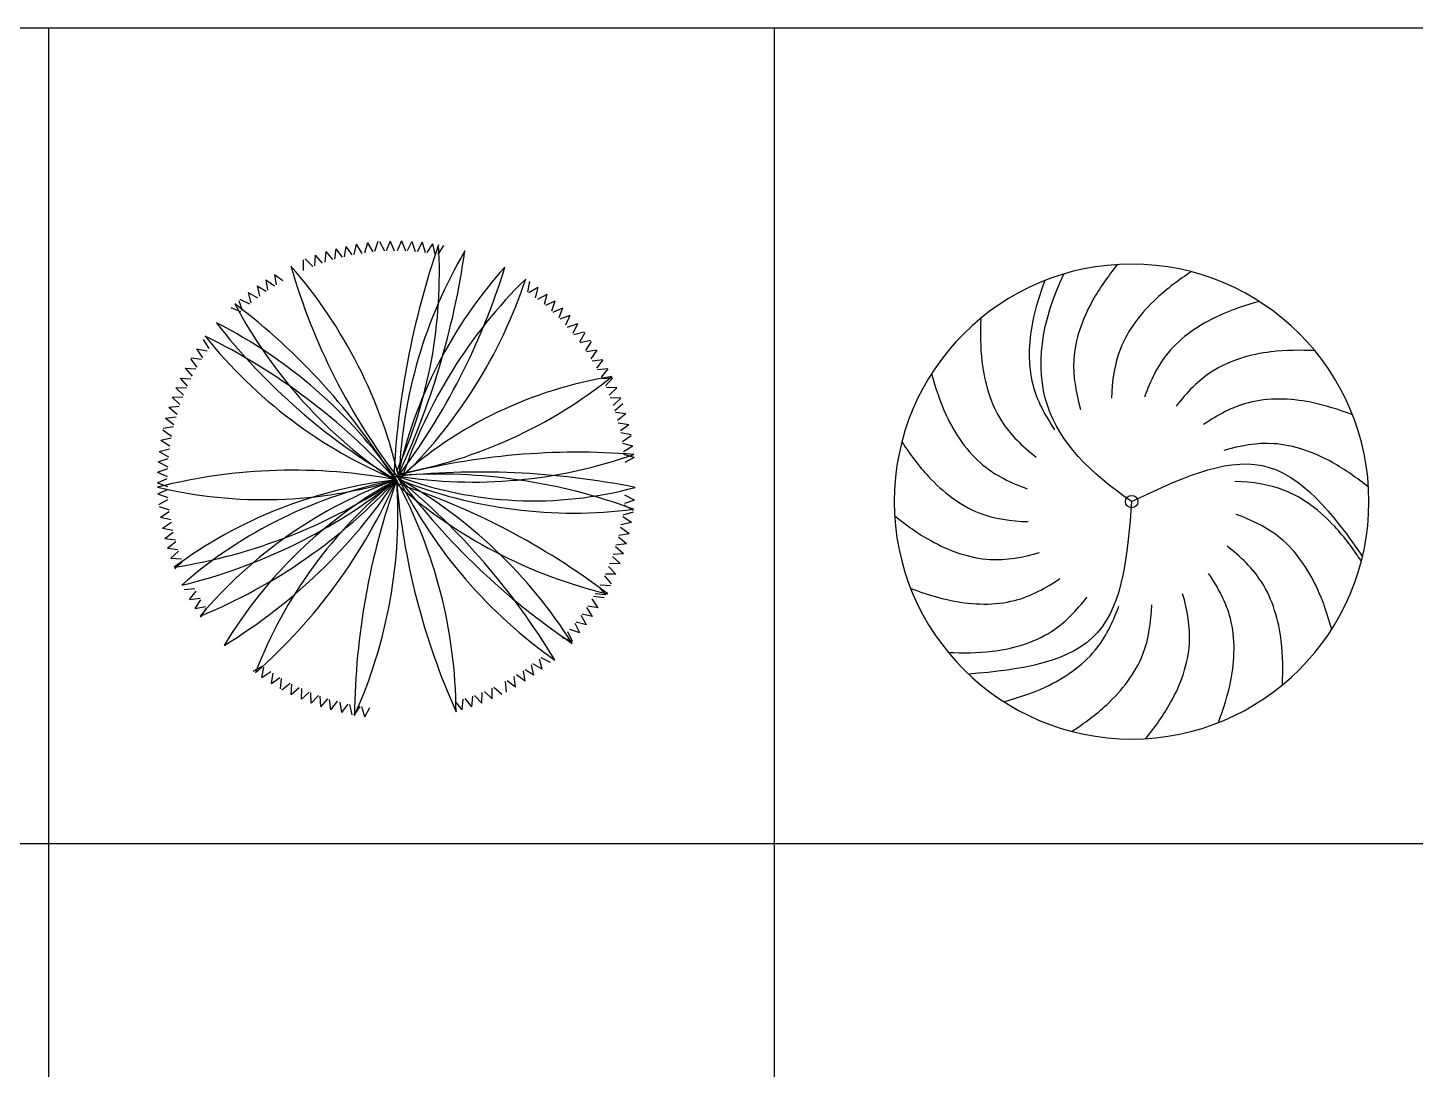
# Model space of a CAD drawing. Header units: millimetres. Extents: x -4017 to 59953, y -688 to 66564.
# Drawn here: x 35047 to 39167, y 44804 to 47895 of the extents above; entities that cross this region are included whole.
import ezdxf

# ---------------------------------------------------------------- set-up
doc = ezdxf.new("R2010")
doc.units = ezdxf.units.MM
doc.layers.add('www.cad-blocks.net', color=7, linetype='Continuous')

# ---------------------------------------------------------------- blocks, each defined once
blk = doc.blocks.new('A$C516926BB')
for p, q in [((0, 38.5194), (62.4121, 38.5194)), ((37.5671, 38.5194), (37.5671, 0)), ((39.7224, 38.5194), (39.7224, 0)), ((0, 36.0983), (62.4121, 36.0983))]:
    blk.add_line(p, q)
blk = doc.blocks.new('A$C2EF26B21')
at = {"color": 0}
for p, q in [((0.59, 1.4023), (0.5827, 1.3719)), ((0.59, 1.4023), (0.6066, 1.3752)), ((0.6232, 1.4071), (0.615, 1.3764)), ((0.6232, 1.4071), (0.6389, 1.3801)), ((0.6543, 1.4102), (0.6442, 1.3806)), ((0.6593, 1.4106), (0.6736, 1.3828)), ((0.6904, 1.4121), (0.6789, 1.3831)), ((0.6904, 1.4121), (0.7031, 1.383)), ((0.7241, 1.4122), (0.7116, 1.383)), ((0.7241, 1.4122), (0.7358, 1.3832)), ((0.7552, 1.4109), (0.7411, 1.383)), ((0.7552, 1.4109), (0.7652, 1.3807)), ((0.7855, 1.4083), (0.7705, 1.3802)), ((0.7855, 1.4083), (0.7946, 1.3784)), ((0.8164, 1.4042), (0.7999, 1.3777)), ((0.8164, 1.4042), (0.8237, 1.3733)), ((0.4679, 1.37), (0.4661, 1.3388)), ((0.4679, 1.37), (0.4891, 1.3464)), ((0.4998, 1.3807), (0.4972, 1.3491)), ((0.4998, 1.3807), (0.52, 1.3569)), ((0.5298, 1.3893), (0.5252, 1.3584)), ((0.5298, 1.3893), (0.5487, 1.3638)), ((0.5594, 1.3963), (0.554, 1.365)), ((0.5594, 1.3963), (0.5774, 1.3709)), ((0.8495, 1.3984), (0.8321, 1.3718)), ((0.4328, 1.3563), (0.4327, 1.325)), ((0.4388, 1.3588), (0.4612, 1.3369)), ((0.2957, 1.2793), (0.3224, 1.2631)), ((0.2957, 1.2793), (0.3032, 1.2484)), ((0.3214, 1.2969), (0.3475, 1.2787)), ((0.3214, 1.2969), (0.3268, 1.2662)), ((0.3472, 1.313), (0.3521, 1.2816)), ((0.3472, 1.313), (0.3725, 1.2946)), ((1.1041, 1.2923), (1.0983, 1.2616)), ((0.2448, 1.2392), (0.2729, 1.2255)), ((0.2688, 1.2591), (0.2965, 1.2433)), ((0.2688, 1.2591), (0.277, 1.2289)), ((1.1296, 1.2744), (1.1027, 1.2586)), ((1.1296, 1.2744), (1.1217, 1.2436)), ((1.1562, 1.2538), (1.1284, 1.2384)), ((1.1562, 1.2538), (1.1477, 1.2238)), ((0.2181, 1.2148), (0.2468, 1.2026)), ((0.241, 1.2359), (0.2508, 1.2062)), ((1.18, 1.2337), (1.1517, 1.2203)), ((1.18, 1.2337), (1.1693, 1.2037)), ((1.2023, 1.213), (1.1733, 1.2001)), ((1.2023, 1.213), (1.1912, 1.1838)), ((1.2242, 1.1909), (1.1949, 1.18)), ((1.2242, 1.1909), (1.211, 1.162)), ((1.2468, 1.1659), (1.2167, 1.1557)), ((1.2468, 1.1659), (1.233, 1.1378)), ((0.1352, 1.1196), (0.1521, 1.0927)), ((1.2666, 1.1418), (1.2364, 1.1337)), ((1.2684, 1.1395), (1.2533, 1.1122)), ((1.2855, 1.1166), (1.255, 1.1099)), ((1.2872, 1.1143), (1.271, 1.0876)), ((0.1161, 1.0919), (0.1472, 1.0857)), ((0.1161, 1.0919), (0.1333, 1.0659)), ((1.3048, 1.0885), (1.274, 1.0832)), ((1.3048, 1.0885), (1.2865, 1.0625)), ((0.0825, 1.0352), (0.1137, 1.0326)), ((0.0825, 1.0352), (0.103, 1.0109)), ((0.0978, 1.0624), (0.1163, 1.0373)), ((0.0995, 1.0655), (0.1305, 1.0614)), ((1.3224, 1.0598), (1.2909, 1.0552)), ((1.3224, 1.0598), (1.3037, 1.0347)), ((1.3374, 1.0325), (1.3063, 1.0301)), ((1.3374, 1.0325), (1.3168, 1.0083)), ((0.0675, 1.0051), (0.0992, 1.0033)), ((0.0675, 1.0051), (0.0883, 0.9818)), ((1.351, 1.0053), (1.3193, 1.0035)), ((1.351, 1.0053), (1.3302, 0.9819)), ((0.0437, 0.9484), (0.0755, 0.9493)), ((0.0437, 0.9484), (0.0664, 0.9269)), ((0.0548, 0.9766), (0.0861, 0.9769)), ((0.0548, 0.9766), (0.0775, 0.9543)), ((1.3636, 0.9768), (1.3324, 0.9771)), ((1.3636, 0.9768), (1.341, 0.9545)), ((0.0336, 0.9189), (0.0647, 0.9219)), ((0.0336, 0.9189), (0.0581, 0.8986)), ((1.3759, 0.9455), (1.3441, 0.9466)), ((1.3759, 0.9455), (1.3531, 0.9241)), ((1.3816, 0.9292), (1.3583, 0.9084)), ((0.0241, 0.8866), (0.0557, 0.8904)), ((0.0241, 0.8866), (0.0487, 0.8673)), ((1.3909, 0.8995), (1.3599, 0.9033)), ((1.3909, 0.8995), (1.3658, 0.8799)), ((1.3994, 0.8669), (1.368, 0.8717)), ((1.3994, 0.8669), (1.3743, 0.8483)), ((0.0098, 0.8208), (0.0402, 0.8281)), ((0.0156, 0.8514), (0.0412, 0.8334)), ((0.0167, 0.8563), (0.0474, 0.8621)), ((1.406, 0.8365), (1.3754, 0.8431)), ((1.4065, 0.8336), (1.3805, 0.8162)), ((0.005, 0.7875), (0.0357, 0.7958)), ((0.005, 0.7875), (0.0321, 0.7718)), ((0.0098, 0.8208), (0.0369, 0.8042)), ((1.4116, 0.8028), (1.3814, 0.8109)), ((1.4116, 0.8028), (1.384, 0.7869)), ((0.002, 0.7564), (0.0316, 0.7665)), ((0.002, 0.7564), (0.0305, 0.7424)), ((1.4155, 0.7694), (1.385, 0.7785)), ((1.4155, 0.7694), (1.388, 0.7545)), ((0, 0.6949), (0.0286, 0.7076)), ((0.0003, 0.7261), (0.0302, 0.737)), ((0.0003, 0.7261), (0.0287, 0.7129)), ((0, 0.6949), (0.0296, 0.6834)), ((0.0012, 0.6613), (0.0299, 0.6749)), ((0.0012, 0.6613), (0.0306, 0.6507)), ((0.0037, 0.6302), (0.031, 0.6454)), ((0.0044, 0.6238), (0.0343, 0.6147)), ((1.4128, 0.6122), (1.3858, 0.6281)), ((1.4161, 0.6432), (1.3864, 0.6334)), ((1.4161, 0.6432), (1.3877, 0.6575)), ((0.0086, 0.5928), (0.035, 0.6095)), ((0.0086, 0.5928), (0.0395, 0.5857)), ((0.0146, 0.5598), (0.0411, 0.5773)), ((1.4072, 0.5764), (1.3811, 0.5936)), ((1.4121, 0.6072), (1.382, 0.5989)), ((0.0146, 0.5598), (0.0452, 0.5535)), ((0.0216, 0.5294), (0.0464, 0.5483)), ((1.4004, 0.5435), (1.3697, 0.5379)), ((1.4004, 0.5435), (1.3744, 0.5616)), ((1.4072, 0.5764), (1.3761, 0.57)), ((0.0216, 0.5294), (0.053, 0.5251)), ((0.0296, 0.5001), (0.0545, 0.5199)), ((0.0296, 0.5001), (0.0607, 0.4965)), ((1.384, 0.4841), (1.3596, 0.5045)), ((1.3927, 0.5132), (1.3612, 0.5097)), ((1.3927, 0.5132), (1.3683, 0.5328)), ((0.0392, 0.4704), (0.0623, 0.4914)), ((0.0392, 0.4704), (0.0709, 0.4689)), ((0.051, 0.4389), (0.0739, 0.4609)), ((1.3737, 0.4547), (1.3419, 0.4539)), ((1.3737, 0.4547), (1.3511, 0.4763)), ((1.384, 0.4841), (1.3529, 0.4813)), ((1.3483, 0.3951), (1.3277, 0.4187)), ((1.3612, 0.4235), (1.3299, 0.4235)), ((1.3612, 0.4235), (1.3388, 0.446)), ((0.079, 0.3776), (0.1107, 0.3806)), ((0.0951, 0.3481), (0.1147, 0.3731)), ((1.331, 0.3616), (1.3117, 0.3862)), ((1.3454, 0.3892), (1.3142, 0.3909)), ((0.0951, 0.3481), (0.1262, 0.3518)), ((0.1113, 0.3215), (0.1289, 0.3473)), ((1.3088, 0.3239), (1.2902, 0.3497)), ((1.3261, 0.3527), (1.2946, 0.357)), ((1.331, 0.3616), (1.2995, 0.3654)), ((0.1113, 0.3215), (0.1426, 0.3273)), ((0.1282, 0.2962), (0.1456, 0.3228)), ((1.2737, 0.2734), (1.2574, 0.3007)), ((1.2915, 0.2979), (1.2606, 0.305)), ((1.2915, 0.2979), (1.275, 0.3244)), ((1.3088, 0.3239), (1.2779, 0.3289)), ((1.2321, 0.2237), (1.2184, 0.2523)), ((1.2542, 0.249), (1.224, 0.2587)), ((1.2542, 0.249), (1.24, 0.2768)), ((1.2737, 0.2734), (1.2433, 0.281)), ((1.2321, 0.2237), (1.2026, 0.234)), ((1.1422, 0.1412), (1.1344, 0.1714)), ((1.1665, 0.1608), (1.1386, 0.1748)), ((0.2844, 0.1351), (0.3114, 0.1507)), ((0.3098, 0.1169), (0.3158, 0.1476)), ((0.3098, 0.1169), (0.3362, 0.1346)), ((0.338, 0.0987), (0.3433, 0.13)), ((1.0919, 0.1058), (1.066, 0.1242)), ((1.0919, 0.1058), (1.0868, 0.1366)), ((1.1178, 0.1232), (1.0912, 0.1396)), ((1.1178, 0.1232), (1.1105, 0.1541)), ((1.1422, 0.1412), (1.1148, 0.1573)), ((0.338, 0.0987), (0.3635, 0.1167)), ((0.3649, 0.0829), (0.3681, 0.114)), ((0.3693, 0.0805), (0.3939, 0.0998)), ((0.397, 0.0662), (0.3986, 0.0974)), ((0.397, 0.0662), (0.4206, 0.0874)), ((0.4275, 0.0521), (0.4284, 0.0838)), ((0.994, 0.0534), (0.9938, 0.0846)), ((1.0223, 0.0665), (0.9986, 0.0869)), ((1.0358, 0.0733), (1.0335, 0.1045)), ((1.0632, 0.0883), (1.0382, 0.1071)), ((1.0632, 0.0883), (1.0587, 0.1198)), ((0.4275, 0.0521), (0.4502, 0.0736)), ((0.4564, 0.0403), (0.4552, 0.0716)), ((0.4564, 0.0403), (0.478, 0.0636)), ((0.485, 0.0301), (0.4831, 0.0618)), ((0.485, 0.0301), (0.5058, 0.0535)), ((0.5148, 0.0209), (0.5109, 0.0519)), ((0.5148, 0.0209), (0.5343, 0.046)), ((0.5474, 0.0124), (0.5426, 0.0439)), ((0.9045, 0.0211), (0.8848, 0.0454)), ((0.9045, 0.0211), (0.9078, 0.0527)), ((0.9336, 0.0301), (0.913, 0.0543)), ((0.9336, 0.0301), (0.9361, 0.0613)), ((0.9629, 0.0406), (0.9412, 0.0631)), ((0.9629, 0.0406), (0.9635, 0.0724)), ((0.994, 0.0534), (0.9713, 0.0756)), ((0.5474, 0.0124), (0.5659, 0.0376)), ((0.5779, 0.006), (0.5711, 0.0365)), ((0.5843, 0.0048), (0.6015, 0.0309)), ((0.6151, 0), (0.6067, 0.0301)), ((0.6151, 0), (0.6308, 0.0276))]:
    blk.add_line(p, q, dxfattribs=at)
for centre, major_axis, start_param, end_param in [((3.2237, 0.5825), (1.786, 1.786), 2.026128, 2.307181), ((-0.5827, 1.3157), (-1.0038, 1.0038), 3.50105, 3.987231), ((-1.4302, 1.7169), (1.6734, 1.6734), 5.058006, 5.356055), ((2.1315, 0.6642), (-1.0004, 1.0004), 0.252838, 0.746179), ((-0.6874, 0.3887), (1.0183, 1.0183), 5.719522, 6.217074), ((2.2069, 1.8592), (-1.3326, 1.3326), 1.065866, 1.444497), ((-0.8948, 1.9263), (-1.4248, 1.4248), 3.27855, 3.629147), ((2.0429, 0.4251), (-0.962, 0.962), 0.052838, 0.571119), ((-0.306, 1.7648), (1.0427, 1.0427), 4.694435, 5.176584), ((2.1231, 0.25), (-1.0397, 1.0397), -0.009263, 0.465092), ((1.5023, 1.8995), (1.0183, 1.0183), 2.843159, 3.340711), ((-0.9034, -0.2803), (-1.3326, 1.3326), 4.474143, 4.852774), ((1.6586, 2.331), (-1.3326, 1.3326), 1.449621, 1.828252), ((-0.4746, -0.1162), (1.0183, 1.0183), 6.103276, 6.600828), ((-0.6885, -0.5622), (-1.3326, 1.3326), 4.663345, 5.041976), ((1.2643, 2.0312), (1.0183, 1.0183), 3.032361, 3.529913), ((1.5418, -0.2075), (0.8713, 0.8713), 0.94251, 1.521451), ((0.4648, 2.112), (0.9993, 0.9993), 4.109129, 4.60295), ((1.2464, -1.3093), (1.4811, 1.4811), 0.705264, 1.040898), ((0.4029, -0.9046), (1.1572, 1.1572), 0.597092, 1.03398), ((0.937, 2.1295), (-1.0131, 1.0131), 2.199402, 2.695658), ((0.3153, 2.0008), (-0.959, 0.959), 2.121741, 2.650923), ((0.8577, -0.645), (0.959, 0.959), 0.895018, 1.424201), ((-0.2048, 2.0605), (1.1572, 1.1572), 4.082758, 4.519646), ((0.9662, -0.6289), (0.959, 0.959), 0.976442, 1.505625), ((-0.3128, 1.9812), (-1.1572, 1.1572), 2.593386, 3.030274), ((1.165, -0.5735), (0.959, 0.959), 1.128133, 1.657315), ((-0.4937, 1.8133), (-1.1572, 1.1572), 2.745076, 3.181964), ((1.3612, -0.4855), (-0.959, 0.959), -0.283942, 0.245241), ((-0.654, 1.6092), (1.1572, 1.1572), 4.474594, 4.911482), ((1.5572, -0.3547), (0.959, 0.959), 1.460829, 1.990011), ((-0.7901, 1.3596), (-1.1572, 1.1572), 3.077773, 3.51466), ((2.6915, -0.0139), (-1.4896, 1.4896), 0.438564, 0.77689), ((-0.7444, 0.6031), (-1.031, 1.031), 3.503622, 3.995018), ((0.9568, -1.6379), (1.6718, 1.6718), 0.588961, 0.894693), ((2.8091, 0.876), (-1.4896, 1.4896), 0.868007, 1.206332), ((-0.5717, 0.0064), (-1.031, 1.031), 3.933064, 4.42446), ((1.1176, 1.7903), (-0.8127, 0.8127), 1.997073, 2.620805), ((1.2358, 2.0051), (0.9903, 0.9903), 3.54563, 4.054302), ((-0.6241, -0.9198), (1.4896, 1.4896), 6.040722, 6.379047), ((2.0185, 1.3612), (-1.031, 1.031), 1.251797, 1.743193), ((0.0003, -0.5632), (1.031, 1.031), 6.063157, 6.554554), ((2.4046, 1.9678), (-1.4896, 1.4896), 1.427304, 1.765629), ((0.8321, -0.9507), (1.1816, 1.1816), 0.429995, 0.849575), ((0.0612, -1.3118), (1.4896, 1.4896), 0.135094, 0.473419), ((1.6767, 1.7827), (1.031, 1.031), 3.200151, 3.691547)]:
    blk.add_ellipse(centre, major_axis=major_axis, ratio=1, start_param=start_param, end_param=end_param, dxfattribs=at)
blk = doc.blocks.new('A$C2C415E42')
at = {"color": 0, "ltscale": 0.5}
for major_axis, start_param, end_param in [((-0.7047, 0), 3.141593, 9.424778), ((0.0131, 0.0131), 5.497787, 11.780972)]:
    blk.add_ellipse((0.7034, 0.7041), major_axis=major_axis, ratio=1, start_param=start_param, end_param=end_param, dxfattribs=at)
at = {"color": 0}
for points, knots in [([(0.661, 1.4075), (0.6342, 1.3737), (0.5727, 1.289), (0.5174, 1.1357), (0.5379, 1.0265), (0.5519, 0.9775)], [231.040863, 231.040863, 231.040863, 231.040863, 690.903105, 1344.448497, 1878.268512, 1878.268512, 1878.268512, 1878.268512]), ([(0.4457, 1.36), (0.4307, 1.3195), (0.3984, 1.22), (0.3931, 1.0571), (0.4464, 0.9596), (0.4748, 0.9173)], [231.040863, 231.040863, 231.040863, 231.040863, 690.903105, 1344.448497, 1878.268512, 1878.268512, 1878.268512, 1878.268512]), ([(0.7034, 0.7041), (0.5786, 0.79), (0.3989, 0.9711), (0.4345, 1.2374), (0.502, 1.3794)], [0, 0, 0, 0, 11.403842, 23.062726, 23.062726, 23.062726, 23.062726]), ([(0.8804, 1.3862), (0.8445, 1.3623), (0.7599, 1.3008), (0.6598, 1.1721), (0.6456, 1.0619), (0.6438, 1.0109)], [231.040863, 231.040863, 231.040863, 231.040863, 690.903105, 1344.448497, 1878.268512, 1878.268512, 1878.268512, 1878.268512]), ([(1.0825, 1.2982), (1.041, 1.2865), (0.9415, 1.2541), (0.8066, 1.1627), (0.759, 1.0622), (0.7415, 1.0144)], [231.040863, 231.040863, 231.040863, 231.040863, 690.903105, 1344.448497, 1878.268512, 1878.268512, 1878.268512, 1878.268512]), ([(0.2556, 1.2482), (0.2539, 1.2051), (0.2539, 1.1005), (0.2992, 0.9439), (0.38, 0.8676), (0.4201, 0.8362)], [231.040863, 231.040863, 231.040863, 231.040863, 690.903105, 1344.448497, 1878.268512, 1878.268512, 1878.268512, 1878.268512]), ([(1.2475, 1.152), (1.2044, 1.1537), (1.0998, 1.1537), (0.9432, 1.1083), (0.8669, 1.0275), (0.8355, 0.9874)], [231.040863, 231.040863, 231.040863, 231.040863, 690.903105, 1344.448497, 1878.268512, 1878.268512, 1878.268512, 1878.268512]), ([(0.1094, 1.0832), (0.1211, 1.0417), (0.1534, 0.9422), (0.2449, 0.8073), (0.3453, 0.7597), (0.3932, 0.7422)], [231.040863, 231.040863, 231.040863, 231.040863, 690.903105, 1344.448497, 1878.268512, 1878.268512, 1878.268512, 1878.268512]), ([(1.3593, 0.9619), (1.3188, 0.9769), (1.2193, 1.0092), (1.0564, 1.0145), (0.9589, 0.9612), (0.9166, 0.9327)], [231.040863, 231.040863, 231.040863, 231.040863, 690.903105, 1344.448497, 1878.268512, 1878.268512, 1878.268512, 1878.268512]), ([(0.0213, 0.8811), (0.0453, 0.8452), (0.1068, 0.7606), (0.2355, 0.6605), (0.3457, 0.6463), (0.3966, 0.6445)], [231.040863, 231.040863, 231.040863, 231.040863, 690.903105, 1344.448497, 1878.268512, 1878.268512, 1878.268512, 1878.268512]), ([(1.4068, 0.7466), (1.373, 0.7734), (1.2883, 0.8348), (1.135, 0.8902), (1.0258, 0.8697), (0.9768, 0.8557)], [231.040863, 231.040863, 231.040863, 231.040863, 690.903105, 1344.448497, 1878.268512, 1878.268512, 1878.268512, 1878.268512]), ([(0.7034, 0.7041), (0.8402, 0.7693), (1.1167, 0.9011), (1.2997, 0.6704), (1.389, 0.5409)], [0, 0, 0, 0, 11.403842, 23.062726, 23.062726, 23.062726, 23.062726]), ([(1.3855, 0.5272), (1.3616, 0.5631), (1.3001, 0.6477), (1.1714, 0.7477), (1.0612, 0.7619), (1.0102, 0.7638)], [231.040863, 231.040863, 231.040863, 231.040863, 690.903105, 1344.448497, 1878.268512, 1878.268512, 1878.268512, 1878.268512]), ([(0.7034, 0.7041), (0.6915, 0.5531), (0.6674, 0.2478), (0.3761, 0.2046), (0.2193, 0.192)], [0, 0, 0, 0, 11.403842, 23.062726, 23.062726, 23.062726, 23.062726]), ([(0, 0.6617), (0.0339, 0.6349), (0.1185, 0.5734), (0.2718, 0.5181), (0.3811, 0.5386), (0.4301, 0.5526)], [231.040863, 231.040863, 231.040863, 231.040863, 690.903105, 1344.448497, 1878.268512, 1878.268512, 1878.268512, 1878.268512]), ([(1.2975, 0.325), (1.2858, 0.3666), (1.2534, 0.4661), (1.162, 0.601), (1.0615, 0.6486), (1.0137, 0.6661)], [231.040863, 231.040863, 231.040863, 231.040863, 690.903105, 1344.448497, 1878.268512, 1878.268512, 1878.268512, 1878.268512]), ([(1.1512, 0.16), (1.153, 0.2032), (1.153, 0.3078), (1.1076, 0.4643), (1.0268, 0.5406), (0.9867, 0.5721)], [231.040863, 231.040863, 231.040863, 231.040863, 690.903105, 1344.448497, 1878.268512, 1878.268512, 1878.268512, 1878.268512]), ([(0.0476, 0.4464), (0.088, 0.4314), (0.1876, 0.3991), (0.3505, 0.3938), (0.448, 0.4471), (0.4903, 0.4755)], [231.040863, 231.040863, 231.040863, 231.040863, 690.903105, 1344.448497, 1878.268512, 1878.268512, 1878.268512, 1878.268512]), ([(0.9612, 0.0483), (0.9762, 0.0888), (1.0085, 0.1883), (1.0138, 0.3512), (0.9605, 0.4487), (0.932, 0.491)], [231.040863, 231.040863, 231.040863, 231.040863, 690.903105, 1344.448497, 1878.268512, 1878.268512, 1878.268512, 1878.268512]), ([(0.1593, 0.2563), (0.2025, 0.2546), (0.3071, 0.2546), (0.4636, 0.2999), (0.5399, 0.3807), (0.5714, 0.4208)], [231.040863, 231.040863, 231.040863, 231.040863, 690.903105, 1344.448497, 1878.268512, 1878.268512, 1878.268512, 1878.268512]), ([(0.7459, 0.0007), (0.7727, 0.0346), (0.8341, 0.1192), (0.8895, 0.2725), (0.869, 0.3818), (0.855, 0.4308)], [231.040863, 231.040863, 231.040863, 231.040863, 690.903105, 1344.448497, 1878.268512, 1878.268512, 1878.268512, 1878.268512]), ([(0.3243, 0.1101), (0.3659, 0.1218), (0.4654, 0.1541), (0.6003, 0.2456), (0.6479, 0.346), (0.6654, 0.3939)], [231.040863, 231.040863, 231.040863, 231.040863, 690.903105, 1344.448497, 1878.268512, 1878.268512, 1878.268512, 1878.268512]), ([(0.5264, 0.022), (0.5624, 0.046), (0.647, 0.1075), (0.747, 0.2362), (0.7612, 0.3464), (0.7631, 0.3973)], [231.040863, 231.040863, 231.040863, 231.040863, 690.903105, 1344.448497, 1878.268512, 1878.268512, 1878.268512, 1878.268512])]:
    blk.add_open_spline(points, degree=3, knots=knots, dxfattribs=at)

msp = doc.modelspace()

# ---------------------------------------------------------------- block references
at = {"xscale": 1000, "yscale": 1000, "zscale": 1000}
for name, p in [('A$C2EF26B21', (35432.6, 45850)), ('A$C2C415E42', (37621.4, 45784.7))]:
    msp.add_blockref(name, p, dxfattribs=at)
at = {"layer": 'www.cad-blocks.net', "color": 155, "true_color": 0x546d8e, "xscale": 1000, "yscale": 1000, "zscale": 1000}
msp.add_blockref('A$C516926BB', (-2458.7, 9375.6), dxfattribs=at)

doc.saveas('drawing.dxf')
